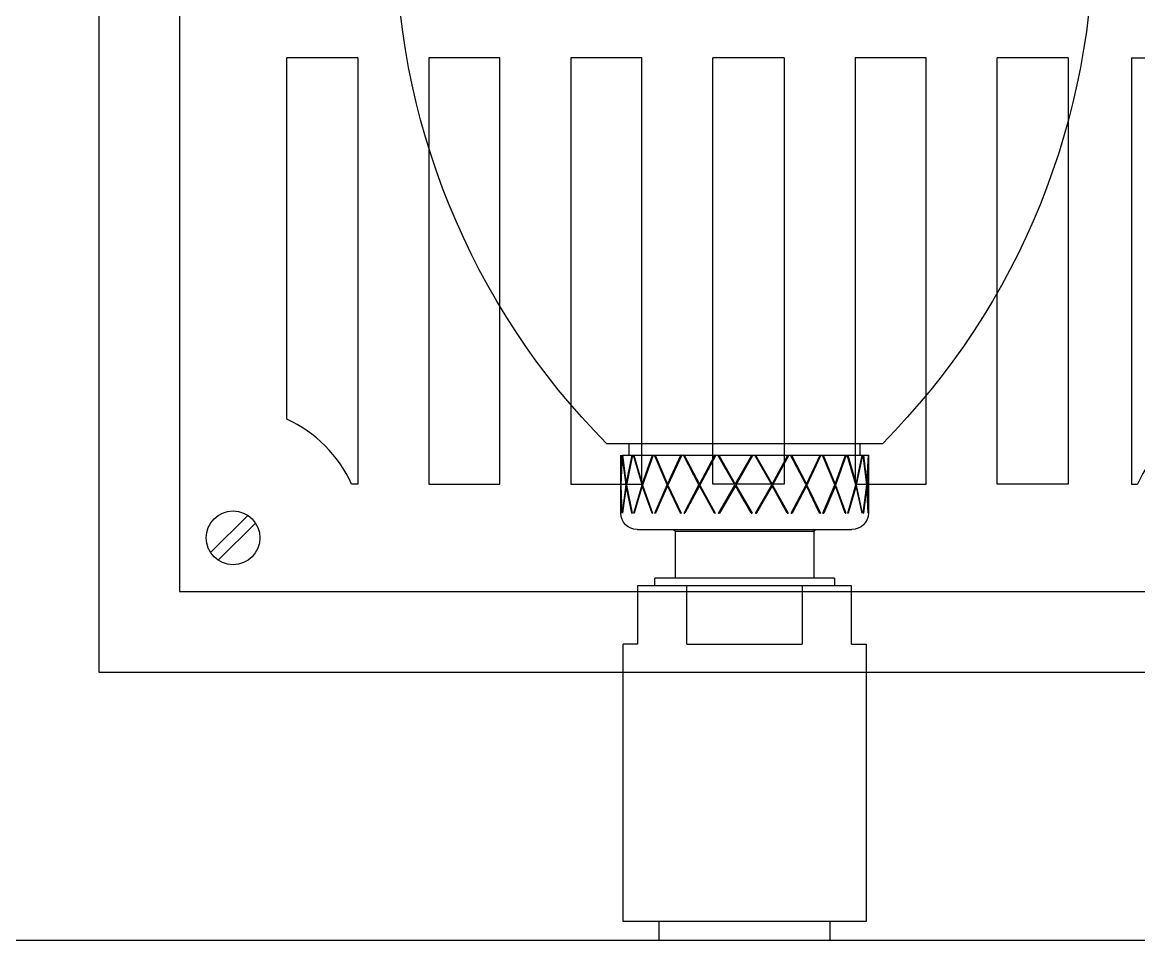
# Model space of a CAD drawing. Header units: metres. Extents: x -22 to 564, y 0 to 143.
# Drawn here: x 243.6864 to 243.7903, y 50.875 to 50.9605 of the extents above; entities that cross this region are included whole.
import ezdxf

# ---------------------------------------------------------------- set-up
doc = ezdxf.new("R2010")
doc.units = ezdxf.units.M
doc.layers.add('XREF 2N NEURO-ONCOLOGIA$0$Mobiliario Fijo', color=40, linetype='Continuous')
doc.layers.add('XREF 2N NEURO-ONCOLOGIA$0$MUROS', color=3, linetype='Continuous')

# ---------------------------------------------------------------- blocks, each defined once
blk = doc.blocks.new('XREF 2N NEURO-ONCOLOGIA$0$SE')
at = {"linetype": 'Continuous'}
for p, q in [((148.7063090296614, 119.8293709333621), (140.502109029661, 119.8293709333621)), ((140.502109029661, 119.8293709333621), (140.502109029661, 118.9093978521429)), ((148.7063090296614, 118.909397852143), (148.7063090296614, 119.8293709333621)), ((150.4462090296612, 118.909397852143), (138.7622090296612, 118.9093978521429)), ((138.7622090296612, 118.9093978521429), (138.7622090296612, 105.5743978521437)), ((150.4462090296612, 105.5743978521437), (150.4462090296612, 118.909397852143)), ((139.4636706333041, 105.5743978521437), (138.7622090296612, 105.5743978521437)), ((139.4636706333041, 102.7803978521437), (139.4636706333041, 105.5743978521436)), ((141.8341238775405, 105.5743978521437), (147.374294181782, 105.5743978521437)), ((141.8341238775405, 105.5743978521437), (141.8341238775406, 102.7803978521437)), ((147.3742941817819, 102.7803978521437), (147.3742941817819, 105.5743978521437)), ((149.7477090296613, 105.5743978521437), (150.4462090296612, 105.5743978521437)), ((149.7477090296613, 105.5743978521437), (149.7477090296613, 102.7803978521437)), ((141.8341238775406, 102.7803978521437), (139.4636706333041, 102.7803978521437)), ((140.2862090296614, 102.7803978521437), (140.2862090296614, 102.3993978521436)), ((147.3742941817819, 102.7803978521437), (141.8341238775405, 102.7803978521437)), ((149.7477090296613, 102.7803978521437), (147.3742941817819, 102.7803978521437)), ((148.9222090296611, 102.3993978521436), (148.9222090296611, 102.7803978521437)), ((148.9222090296611, 102.3993978521436), (140.2862090296613, 102.3993978521436)), ((141.2768090296614, 102.3993978521436), (141.2768090296614, 100.1624064599221)), ((147.9316090296611, 100.1624064599221), (147.9316090296611, 102.3993978521437)), ((139.4463181213992, 100.0699898245171), (149.7620999379232, 100.0699898245171)), ((147.9316090296611, 100.1624064599221), (141.2768090296614, 100.1624064599221)), ((138.6525681213992, 99.27623982451712), (138.6525681213992, 97.97046726010748)), ((138.7010324678772, 99.27623982451712), (138.6525684800903, 97.96695626337859)), ((138.6526167654544, 97.92885543138084), (138.706848211075, 99.27623982451712)), ((138.7010324678772, 99.27623982451712), (138.706848211075, 99.27623982451712)), ((138.7306738212867, 99.2762398245172), (138.9105442357999, 97.92531483215996)), ((138.7306738212867, 99.27623982451712), (138.7386224747232, 99.27623982451712)), ((138.9175922236817, 97.96695626337862), (138.7386224747233, 99.27623982451712)), ((139.1867130139409, 99.27623982451712), (138.9175922236817, 97.96695626337859)), ((138.9241219651866, 97.92885543138084), (139.2052378658082, 99.27623982451712)), ((139.1867130139409, 99.27623982451712), (139.2052378658082, 99.27623982451712)), ((139.2748924426908, 99.2762398245172), (139.6743868830962, 97.92531483215996)), ((139.2748924426908, 99.27623982451712), (139.2964529364284, 99.27623982451712)), ((139.6878968257911, 97.96695626337862), (139.2964529364284, 99.27623982451712)), ((139.3747677622867, 99.01429598818167), (139.6954260359034, 97.92531483215996)), ((140.153761855291, 99.27623982451712), (139.6878968257911, 97.96695626337859)), ((139.700327827249, 97.92885543138085), (140.1833498014444, 99.27623982451713)), ((140.1727551648626, 99.27623982451712), (139.7088783218026, 97.96695626337859)), ((140.153761855291, 99.27623982451712), (140.1833498014445, 99.27623982451712)), ((140.2926442301678, 99.2762398245172), (140.8762658622829, 97.92531483215996)), ((140.2926442301678, 99.27623982451712), (140.3259008197213, 99.27623982451712)), ((140.3110448271788, 99.2762398245172), (140.8921757193981, 97.92531483215996)), ((140.8950373420951, 97.96695626337862), (140.3259008197212, 99.27623982451712)), ((141.5162524585497, 99.27623982451713), (140.8950373420952, 97.9669562633786)), ((141.5294310252871, 99.27623982451713), (140.9108670875916, 97.9669562633786)), ((140.9122650544739, 97.92885543138085), (141.5542744801289, 99.27623982451713)), ((141.5162524585497, 99.27623982451713), (141.5542744801289, 99.27623982451713)), ((141.6934974710703, 99.2762398245172), (142.4093889517003, 97.92531483215996)), ((141.6934974710703, 99.27623982451713), (141.7354951625136, 99.27623982451713)), ((141.7059196038447, 99.2762398245172), (142.4187558524996, 97.92531483215996)), ((142.4317540402713, 97.96695626337862), (141.7354951625136, 99.27623982451712)), ((143.1531215544258, 99.27623982451713), (142.4317540402713, 97.9669562633786)), ((143.1593144048412, 99.27623982451713), (142.4410254928978, 97.9669562633786)), ((142.4522477057234, 97.92885543138085), (143.1961992279567, 99.27623982451713)), ((143.1531215544258, 99.27623982451713), (143.1961992279567, 99.27623982451713)), ((143.3529802074008, 99.27623982451722), (144.1375314368539, 97.92531483215997)), ((143.3529802074009, 99.27623982451713), (143.3999873215455, 99.27623982451713)), ((143.3583201149281, 99.27623982451722), (144.1395230910952, 97.92531483215997)), ((144.1615028979164, 97.96695626337862), (143.3999873215454, 99.27623982451712)), ((144.9189261404692, 99.27623982451713), (144.1615028979165, 97.9669562633786)), ((144.1834415643316, 97.92885543138085), (144.9632318256151, 99.27623982451713)), ((144.9189261404692, 99.27623982451713), (144.9632318256151, 99.27623982451713)), ((145.1236401155165, 99.27623982451722), (145.9071402741092, 97.92531483215997)), ((145.1236401155165, 99.27623982451713), (145.1714798639833, 99.27623982451713)), ((145.9249275094479, 97.96695626337862), (145.1690589048875, 99.27623982451712)), ((145.930588138151, 97.96695626337862), (145.1714798639834, 99.27623982451712)), ((146.6567667301039, 99.27623982451713), (145.930588138151, 97.9669562633786)), ((145.946270354133, 97.92885543138085), (146.6894263844665, 99.27623982451713)), ((145.9520224587419, 97.92885543138085), (146.6983636723074, 99.27623982451713)), ((146.6567667301039, 99.27623982451713), (146.6983636723075, 99.27623982451713)), ((146.8481462921682, 99.27623982451722), (147.5609779524758, 97.92531483215997)), ((146.8481462921681, 99.27623982451713), (146.8925679033646, 99.27623982451713)), ((147.5691111376692, 97.96695626337862), (146.8828018041849, 99.27623982451712)), ((147.5818187738773, 97.96695626337862), (146.8925679033647, 99.27623982451712)), ((148.2122285605531, 99.27623982451713), (147.5818187738773, 97.9669562633786)), ((147.5880553835305, 97.92885543138085), (148.2318724430887, 99.27623982451713)), ((147.6008442151966, 97.92885543138085), (148.2474206889544, 99.27623982451713)), ((148.2122285605531, 99.27623982451713), (148.2474206889544, 99.27623982451713)), ((148.3732687956896, 99.27623982451722), (148.9520937364836, 97.92531483215997)), ((148.3732687956896, 99.27623982451713), (148.4103252145199, 99.27623982451713)), ((148.9498502023355, 97.96695626337862), (148.3940817360262, 99.27623982451712)), ((148.9684757168049, 97.96695626337862), (148.4103252145199, 99.27623982451712)), ((148.9647125699926, 97.92885543138085), (149.4519846876891, 99.27623982451713)), ((149.4471020221497, 99.27623982451713), (148.968475716805, 97.9669562633786)), ((148.9834017848995, 97.92885543138085), (149.4727623617021, 99.27623982451713)), ((149.4471020221497, 99.27623982451713), (149.4727623617021, 99.27623982451713)), ((149.563493798753, 99.27623982451722), (149.9568808839124, 97.92531483215997)), ((149.563493798753, 99.27623982451713), (149.5898923997846, 99.27623982451713)), ((149.9239891304404, 98.03826793480125), (149.5686148463245, 99.27623982451712)), ((149.9456168965097, 97.96495098620183), (149.5695833543862, 99.27623982451713)), ((149.9673484123109, 97.96695626337862), (149.5898923997847, 99.27623982451712)), ((150.2516631886779, 99.27623982451713), (149.9673484123109, 97.9669562633786)), ((149.9768488605287, 97.92885543138085), (150.2655117056036, 99.27623982451713)), ((150.2516631886779, 99.27623982451713), (150.2655117056036, 99.27623982451713)), ((150.3130645866199, 99.27623982451722), (150.4860596472775, 97.92531483215997)), ((150.3130645866199, 99.27623982451713), (150.3264597383029, 99.27623982451713)), ((150.4896826379189, 97.96695626337862), (150.3264597383028, 99.27623982451712)), ((150.554423269733, 99.27623982451713), (150.489682637919, 97.9669562633786)), ((150.4929133097437, 97.92885543138085), (150.55522946253, 99.27623982451713)), ((150.5544232697331, 99.27623982451713), (150.55522946253, 99.27623982451713)), ((150.5558499379232, 96.49811482451715), (150.5558499379232, 99.27623982451715)), ((144.6049043360546, 98.73342616173701), (144.1633922484199, 97.9669562633786)), ((138.6525681213992, 97.88717732451715), (138.7048837770478, 96.49811482451716)), ((138.6525681213992, 97.88717732451707), (138.6525681213992, 96.49811482451712)), ((138.7116618132769, 96.49811482451715), (138.6526167654544, 97.92885543138085)), ((138.9105442357999, 97.92531483215991), (138.7253742434566, 96.49811482451712)), ((138.7324649452149, 96.49811482451712), (138.9169828279217, 97.88717732451717)), ((138.9412543771887, 97.88717732451715), (138.9169828279217, 97.88717732451715)), ((138.9169828279217, 97.88717732451715), (139.1990630297884, 96.49811482451716)), ((138.9418611722117, 97.96695626337862), (138.9175922236817, 97.96695626337862)), ((139.2200463694396, 96.49811482451715), (138.9241219651866, 97.92885543138085)), ((139.6743868830962, 97.92531483215991), (139.2601105336001, 96.49811482451712)), ((139.2798119089824, 96.49811482451712), (139.6867325404499, 97.88717732451717)), ((139.6954260359035, 97.92531483215991), (139.5123308687755, 97.29184053565336)), ((139.7077190053175, 97.88717732451715), (139.6867325404499, 97.88717732451715)), ((139.6867325404499, 97.88717732451715), (140.1735132247103, 96.49811482451716)), ((139.7088783218026, 97.96695626337862), (139.6878968257911, 97.96695626337862)), ((140.2068374059717, 96.49811482451715), (139.700327827249, 97.92885543138085)), ((139.7077190053175, 97.88717732451715), (140.1924222407582, 96.49811482451716)), ((140.8762658622829, 97.92531483215991), (140.2696934273086, 96.49811482451712)), ((140.8921757193982, 97.92531483215991), (140.2881919721632, 96.49811482451712)), ((140.3002549226541, 96.49811482451712), (140.8934216190347, 97.88717732451717)), ((140.8921757193982, 97.92531483215991), (140.876265862283, 97.92531483215991)), ((140.9092582600018, 97.88717732451715), (140.8934216190346, 97.88717732451715)), ((140.8934216190346, 97.88717732451715), (141.5416501856904, 96.49811482451716)), ((140.9108670875916, 97.96695626337862), (140.8950373420952, 97.96695626337862)), ((140.9092582600018, 97.88717732451715), (141.5547203617706, 96.49811482451716)), ((141.5843542088162, 96.49811482451715), (140.9122650544739, 97.92885543138085)), ((142.4093889517004, 97.92531483215993), (141.6644170539946, 96.49811482451713)), ((142.4187558524996, 97.92531483215993), (141.6769632941547, 96.49811482451713)), ((141.7031231463248, 96.49811482451712), (142.4298304435759, 97.88717732451717)), ((142.4187558524996, 97.92531483215993), (142.4093889517004, 97.92531483215993)), ((142.4391101055948, 97.88717732451715), (142.4298304435759, 97.88717732451715)), ((142.4298304435758, 97.88717732451715), (143.1819089397754, 96.49811482451716)), ((142.4410254928977, 97.96695626337862), (142.4317540402713, 97.96695626337862)), ((142.4391101055948, 97.88717732451715), (143.1879789333856, 96.49811482451716)), ((143.2301983649074, 96.49811482451715), (142.4522477057234, 97.92885543138085)), ((144.1375314368539, 97.92531483215993), (143.3203540987831, 96.49811482451713)), ((144.1395230910952, 97.92531483215993), (143.3258332457524, 96.49811482451713)), ((143.3637655819358, 96.49811482451713), (144.1594423475941, 97.88717732451718)), ((144.1395230910952, 97.92531483215993), (144.137531436854, 97.92531483215993)), ((144.1613404919711, 97.88717732451715), (144.159442347594, 97.88717732451715)), ((144.159442347594, 97.88717732451715), (144.9485452985079, 96.49811482451716)), ((144.1613404919711, 97.88717732451715), (144.9470757640781, 96.49811482451716)), ((144.1633922484199, 97.96695626337862), (144.1615028979164, 97.96695626337862)), ((144.1852372865172, 97.92885543138085), (144.1834415643316, 97.92885543138085)), ((144.9981293983084, 96.49811482451715), (144.1834415643316, 97.92885543138085)), ((144.9964482522988, 96.49811482451715), (144.1852372865172, 97.92885543138085)), ((145.9071402741093, 97.92531483215993), (145.0903672882848, 96.49811482451713)), ((145.1323631810641, 96.49811482451713), (145.9229216914179, 97.88717732451718)), ((145.1346268614735, 96.49811482451713), (145.9285737231404, 97.88717732451718)), ((145.9229216914178, 97.88717732451715), (145.9285737231403, 97.88717732451715)), ((145.9249275094479, 97.96695626337862), (145.9305881381509, 97.96695626337862)), ((145.9285737231403, 97.88717732451715), (146.6845858686585, 96.49811482451716)), ((146.7219820560923, 96.49811482451715), (145.9462703541331, 97.92885543138085)), ((145.946270354133, 97.92885543138085), (145.9520224587419, 97.92885543138085)), ((146.731058878264, 96.49811482451715), (145.9520224587419, 97.92885543138085)), ((147.5609779524759, 97.92531483215993), (146.8171831830373, 96.49811482451713)), ((146.8487380876195, 96.49811482451713), (147.5673294837923, 97.88717732451718)), ((146.8583581889544, 96.49811482451713), (147.5800294837923, 97.88717732451718)), ((147.5673294837922, 97.88717732451715), (147.5800294837922, 97.88717732451715)), ((147.5691111376692, 97.96695626337862), (147.5818187738773, 97.96695626337862)), ((147.5800294837923, 97.88717732451715), (148.2357758270809, 96.49811482451716)), ((148.2593424327935, 96.49811482451715), (147.5880553835305, 97.92885543138085)), ((147.5880553835305, 97.92885543138085), (147.6008442151966, 97.92885543138085)), ((148.2750084156445, 96.49811482451715), (147.6008442151966, 97.92885543138085)), ((148.9520937364836, 97.92531483215994), (148.3473666127853, 96.49811482451715)), ((148.3656767374219, 96.49811482451713), (148.9484510203772, 97.88717732451718)), ((148.3817984714614, 96.49811482451713), (148.9670705379217, 97.88717732451718)), ((148.9484510203772, 97.88717732451717), (148.9670705379216, 97.88717732451717)), ((148.9498502023355, 97.96695626337862), (148.9684757168049, 97.96695626337862)), ((149.4719281663377, 96.49811482451715), (148.9647125699927, 97.92885543138085)), ((148.9670705379217, 97.88717732451717), (149.4642851386841, 96.49811482451717)), ((149.4927913185426, 96.49811482451715), (148.9834017848995, 97.92885543138085)), ((149.9568808839124, 97.92531483215994), (149.5449540646962, 96.49811482451715)), ((149.5695833543863, 96.49811482451715), (149.9664522009398, 97.8871773245172)), ((149.943567591695, 97.88717732451717), (149.9664522009398, 97.88717732451717)), ((149.9444599782775, 97.96695626337862), (149.9673484123109, 97.96695626337862)), ((149.9539198811417, 97.92885543138085), (149.9620477449212, 97.96695626337862)), ((149.962602961414, 97.88717732451717), (149.9539198811417, 97.92885543138085)), ((149.9664522009398, 97.88717732451717), (150.2609553599079, 96.49811482451717)), ((150.2762022318835, 96.49811482451715), (149.9768488605287, 97.92885543138085)), ((150.4860596472775, 97.92531483215994), (150.3035346381417, 96.49811482451715)), ((150.3161729383731, 96.49811482451715), (150.4893750263732, 97.8871773245172)), ((150.4893750263732, 97.88717732451717), (150.5549988454669, 96.49811482451717)), ((150.5556316580748, 96.49811482451715), (150.4929133097437, 97.92885543138085)), ((149.5483924744606, 96.49811482451715), (149.7849383074235, 97.32958657405314)), ((138.6614383376936, 96.49811482451712), (138.6525681213994, 96.49811482451712)), ((138.7116618132769, 96.49811482451712), (138.7253742434566, 96.49811482451712)), ((138.7289316949315, 96.52821503495842), (138.7300605079235, 96.49811482451716)), ((138.732464945215, 96.49811482451712), (139.1990630297884, 96.49811482451712)), ((139.0570631213992, 96.49811482451712), (139.0570631213992, 95.94298319266282)), ((139.2200463694396, 96.49811482451712), (139.2601105336001, 96.49811482451712)), ((139.2798119089824, 96.49811482451712), (140.1735132247104, 96.49811482451712)), ((140.2068374059718, 96.49811482451712), (140.2696934273087, 96.49811482451712)), ((140.2881919721632, 96.49811482451712), (140.3002549226541, 96.49811482451712)), ((140.3002549226541, 96.49811482451712), (141.5416501856904, 96.49811482451712)), ((141.5547203617706, 96.49811482451712), (141.5416501856905, 96.49811482451712)), ((141.5547203617706, 96.49811482451712), (141.5972421356304, 96.49811482451712)), ((141.5843542088162, 96.49811482451712), (141.6644170539946, 96.49811482451712)), ((141.6769632941547, 96.49811482451712), (141.6644170539946, 96.49811482451712)), ((141.6769632941547, 96.49811482451712), (141.7155041993105, 96.49811482451712)), ((141.7031231463248, 96.49811482451712), (143.1819089397754, 96.49811482451712)), ((143.1879789333856, 96.49811482451712), (143.1819089397754, 96.49811482451712)), ((143.1879789333856, 96.49811482451712), (143.2360622722604, 96.49811482451712)), ((143.2301983649074, 96.49811482451712), (143.3203540987831, 96.49811482451712)), ((143.3258332457523, 96.49811482451713), (143.3203540987831, 96.49811482451713)), ((143.3258332457523, 96.49811482451713), (143.3690594603901, 96.49811482451713)), ((143.3637655819358, 96.49811482451713), (144.9485452985079, 96.49811482451713)), ((144.9470757640781, 96.49811482451713), (144.9964482522987, 96.49811482451713)), ((144.9964482522988, 96.49811482451713), (144.9981293983084, 96.49811482451713)), ((144.9981293983084, 96.49811482451713), (145.0903672882847, 96.49811482451713)), ((145.08829249581, 96.49811482451713), (145.1323631810641, 96.49811482451713)), ((145.1323631810641, 96.49811482451713), (145.1346268614735, 96.49811482451713)), ((145.1346268614735, 96.49811482451713), (146.6845858686585, 96.49811482451713)), ((146.6757073807717, 96.49811482451713), (146.7219820560923, 96.49811482451713)), ((146.7219820560923, 96.49811482451713), (146.731058878264, 96.49811482451713)), ((146.731058878264, 96.49811482451713), (146.8171831830373, 96.49811482451713)), ((146.807738805535, 96.49811482451713), (146.8487380876196, 96.49811482451713)), ((146.8487380876195, 96.49811482451713), (146.8583581889544, 96.49811482451713)), ((146.8583581889544, 96.49811482451713), (148.2357758270809, 96.49811482451713)), ((148.2357758270809, 96.49811482451713), (148.2593424327935, 96.49811482451713)), ((148.2593424327935, 96.49811482451713), (148.2750084156445, 96.49811482451713)), ((148.2750084156445, 96.49811482451713), (148.3473666127852, 96.49811482451713)), ((148.3473666127853, 96.49811482451713), (148.3656767374219, 96.49811482451713)), ((148.3817984714614, 96.49811482451713), (149.4642851386841, 96.49811482451713)), ((149.4927913185425, 96.49811482451715), (149.5449540646961, 96.49811482451715)), ((149.5695833543863, 96.49811482451715), (150.2609553599079, 96.49811482451715)), ((150.1513549379232, 95.94298319266284), (150.1513549379232, 96.49811482451715)), ((150.2762022318834, 96.49811482451715), (150.3035346381417, 96.49811482451715)), ((150.316172938373, 96.49811482451715), (150.5549988454669, 96.49811482451715)), ((150.5556316580748, 96.49811482451715), (150.5558499397924, 96.49811482451715)), ((151.2286192347118, 95.94298319266284), (137.9797988246106, 95.94298319266285))]:
    blk.add_line(p, q, dxfattribs=at)
for centre, radius, start, end in [((139.4463181213992, 99.27623982451712), 0.7937499999999993, 90, 180), ((144.6056898314827, 97.41219253964869), 4.317999999999998, 140.4375810987338, 142.010590180953), ((144.6027282278398, 97.41219253964869), 4.318, 37.98940981904695, 39.56241890126611), ((149.7620999379232, 99.27623982451713), 0.7937500000000002, 0, 90), ((162.82424403059, 71.30665484087514), 34.98850000000022, 135.2409854620037, 180.6266604033988), ((126.3841740287324, 71.30665484087517), 34.98850000000025, 359.3733395966011, 44.75901453799628)]:
    blk.add_arc(centre, radius, start, end, dxfattribs=at)
blk = doc.blocks.new('XREF 2N NEURO-ONCOLOGIA$0$AQG 01$0$BOL RX-TLAH-1N$0$Coladera')
for p, q in [((83.09946308977125, 30.7736573425861), (82.97922985719154, 30.77365357855771)), ((83.09945930291612, 30.65269496199811), (83.09946308977125, 30.7736573425861)), ((83.09196518682768, 30.76615990908667), (82.9867277601204, 30.76615661451712)), ((83.09196186941668, 30.66019286494168), (83.09196518682768, 30.76615990908667)), ((83.0848793110947, 30.75978706469487), (83.08834127094154, 30.76324880778822)), ((83.08559189878582, 30.75907443238579), (83.08905385863267, 30.76253617547914)), ((83.0033382747738, 30.75616353812413), (83.00276157242693, 30.7561635200695)), ((83.0033394024067, 30.71648436682376), (83.0033382747738, 30.75616353812413)), ((83.0092201848667, 30.71648560905583), (83.0092214271005, 30.75616560850208)), ((83.0092214271005, 30.75616560850208), (83.01583475034536, 30.75616540146341)), ((83.01583475034536, 30.75616540146341), (83.0158335081114, 30.71648540201702)), ((83.0224480735986, 30.75616519442666), (83.02244683136465, 30.71648519497066)), ((83.0290613968916, 30.75616498738793), (83.0224480735986, 30.75616519442666)), ((83.0290601546574, 30.71648498793196), (83.0290613968916, 30.75616498738793)), ((83.03567347791063, 30.71648478089721), (83.03567472014484, 30.75616478035119)), ((83.03567472014484, 30.75616478035119), (83.04228804340595, 30.75616457331246)), ((83.04228804340595, 30.75616457331246), (83.04228680117141, 30.71648457385847)), ((83.04890136665918, 30.75616436627574), (83.04890012442466, 30.71648436682376)), ((83.05551468990907, 30.75616415923691), (83.04890136665918, 30.75616436627574)), ((83.0555134476742, 30.71648415978495), (83.05551468990907, 30.75616415923691)), ((83.0621280131623, 30.75616395220016), (83.0621267833461, 30.71648436682376)), ((83.0687413488179, 30.75616374516088), (83.0621280131623, 30.75616395220016)), ((83.06874010659564, 30.71648415978496), (83.0687413488179, 30.75616374516088)), ((83.07535354443824, 30.71648436682376), (83.07535467207114, 30.75616353812413)), ((83.07535467207114, 30.75616353812413), (83.075931374418, 30.7561635200695)), ((83.08196779392084, 30.75012672260332), (83.0819667406952, 30.71648415978893)), ((83.0033394024067, 30.71648436682376), (82.99672607915716, 30.71648415978495)), ((83.00922018486187, 30.71648560905583), (83.01583350811141, 30.71648540201703)), ((83.02244683140785, 30.71648519497865), (83.02906015465739, 30.71648498793984)), ((83.03567347792186, 30.71648478090131), (83.0422868011714, 30.71648457386251)), ((83.04890012442466, 30.71648436682376), (83.0555134476742, 30.71648415978495)), ((83.0621267833461, 30.71648436682376), (83.06874010659564, 30.71648415978496)), ((83.07535354443824, 30.71648436682376), (83.08196686768778, 30.71648415978495))]:
    blk.add_line(p, q)
blk.add_circle((83.08696658486369, 30.761161620087), 0.002499222741727397)
for centre, start, end in [((82.99172636198125, 30.761161620087), 294.3704504829461, 335.6331369126232), ((83.08696658486369, 30.761161620087), 204.3668630873771, 245.6295495170532)]:
    blk.add_arc(centre, 0.01211432513042539, start, end)
blk = doc.blocks.new('XREF 2N NEURO-ONCOLOGIA')
at = {"layer": 'XREF 2N NEURO-ONCOLOGIA$0$Mobiliario Fijo', "elevation": 1.789647333692833e-07}
blk.add_lwpolyline([(17.42393095014689, 3.787644823478042), (17.59489333050857, 3.787648610235631), (17.5948889452846, 2.787653043918149), (17.42392656492285, 2.78764925716056)], close=True, dxfattribs=at)
at = {"layer": 'XREF 2N NEURO-ONCOLOGIA$0$MUROS'}
blk.add_line((17.42397028516774, 1.637744714670187), (17.42392266542912, 3.787653621164939), dxfattribs=at)
at = {"layer": 'XREF 2N NEURO-ONCOLOGIA$0$Mobiliario Fijo', "rotation": 90.00000000000001}
blk.add_blockref('XREF 2N NEURO-ONCOLOGIA$0$AQG 01$0$BOL RX-TLAH-1N$0$Coladera', (48.22258389716335, -79.7516956464045, 1.789647333692834e-07), dxfattribs=at)
at = {"layer": 'XREF 2N NEURO-ONCOLOGIA$0$Mobiliario Fijo', "xscale": -0.001936212865696899, "yscale": 0.001936212865696899, "zscale": 0.001936212865696899, "rotation": 90}
blk.add_blockref('XREF 2N NEURO-ONCOLOGIA$0$SE', (17.65594392722443, 3.567635357034034, 1.239212885034822e-07), dxfattribs=at)

msp = doc.modelspace()

# ---------------------------------------------------------------- block references
at = {"rotation": 90}
msp.add_blockref('XREF 2N NEURO-ONCOLOGIA', (247.041247396106, 33.45112300235571), dxfattribs=at)

doc.saveas('drawing.dxf')
